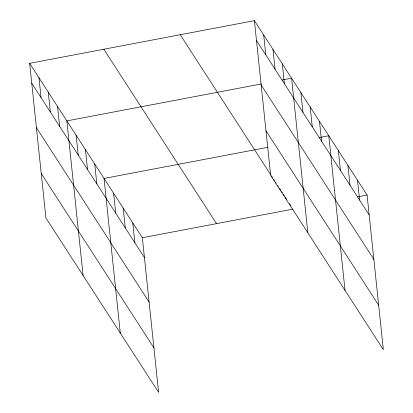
<?xml version="1.0" encoding="UTF-8"?>
<svg xmlns="http://www.w3.org/2000/svg" width="413" height="413" viewBox="0 0 413 413"><rect width="100%" height="100%" fill="white"/><g stroke="black" fill="none" stroke-linecap="round" stroke-linejoin="round"><path stroke-width="0.62" d="M29.659 63.334L142.351 237.728L158.602 392.35L45.91 217.956L29.659 63.334L254.398 20.65L367.09 195.044L383.341 349.666L270.649 175.272L254.398 20.65M261.419 83.932L66.844 120.885L83.096 275.507M282.162 79.993L291.588 78.202L307.84 232.824M267.81 147.327L104.035 178.437L120.286 333.059M319.347 137.539L328.774 135.748L345.025 290.37M142.351 237.728L292.925 209.128M357.663 196.836L367.09 195.044M256.488 40.505L369.176 214.899M261.161 84.98L373.853 259.369M265.977 130.797L378.664 305.192M180.233 34.738L270.691 174.72M271.372 175.778L272.399 177.363M273.767 179.485L274.454 180.543M275.476 182.128L276.163 183.186M277.531 185.308L278.217 186.366M279.586 188.483L280.608 190.073M281.635 191.658L282.322 192.716M283.344 194.306L284.371 195.896M285.398 197.481L286.767 199.598M289.503 203.836L290.53 205.421M103.823 49.25L216.515 223.639M31.744 83.189L144.436 257.583M36.421 127.663L149.108 302.058M41.238 173.486L153.925 347.875M357.508 180.218L359.599 200.073M347.932 165.396L350.017 185.251M338.355 150.575L340.441 170.43M319.476 121.36L321.567 141.215M310.184 106.972L312.269 126.832M300.886 92.589L302.972 112.444M282.291 63.814L284.376 83.669M272.993 49.426L275.079 69.281M263.695 35.038L265.786 54.893M132.769 222.906L134.855 242.761M123.193 208.08L125.278 227.935M113.611 193.258L115.702 213.113M94.737 164.049L96.823 183.904M85.439 149.661L87.525 169.516M76.142 135.273L78.233 155.128M57.552 106.497L59.637 126.352M48.254 92.109L50.34 111.964M38.956 77.721L41.042 97.576"/></g></svg>
